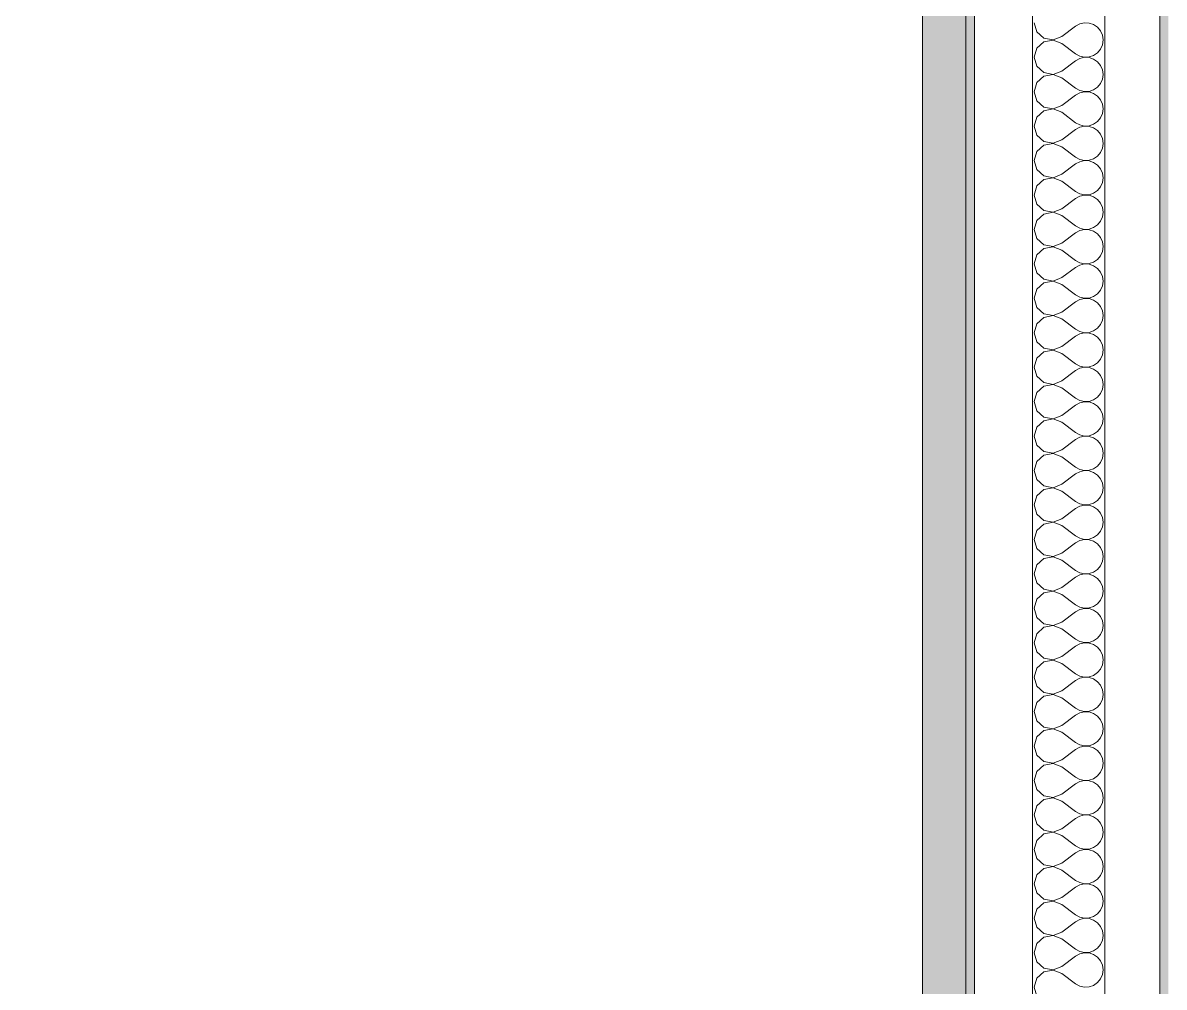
# Model space of a CAD drawing. Header units: millimetres. Extents: x -48147 to 1436659, y -488302 to 18123.
# Drawn here: x 1423607.7 to 1424002.1, y -482776.9 to -482443.5 of the extents above; entities that cross this region are included whole.
import ezdxf

# ---------------------------------------------------------------- set-up
doc = ezdxf.new("R2010")
doc.units = ezdxf.units.MM
doc.header["$MEASUREMENT"] = 0
doc.linetypes.add('Wipeout_Contour', pattern=[1000, 0, -1000])
doc.layers.add('0_Pen_No__85', color=8, linetype='Continuous', lineweight=20)
doc.layers.add('New_A-25-M_Wall_Int_Pen_No__1', color=7, linetype='Continuous', lineweight=13)
doc.layers.add('New_A-25-M_Wall_Int', color=7, linetype='Continuous')
doc.layers.add('New_A-25-M_Wall_Int_Pen_No__107', color=7, linetype='Continuous', lineweight=15, true_color=0xa6a6a6)
doc.dimstyles.new('GENERATED_STYLE__5', dxfattribs={"dimtxt": 0.18, "dimasz": 182.4, "dimexe": 0.18, "dimexo": 0.0625, "dimgap": 0.09, "dimtad": 0, "dimtih": 1, "dimtoh": 1, "dimdec": 4, "dimzin": 0, "dimdsep": 46, "dimcen": 0.09, "dimadec": 0, "dimazin": 0, "dimtfac": 1, "dimtdec": 4, "dimtmove": 0, "dimatfit": 3, "dimldrblk": 'ARROWHEAD_5', "dimfxl": 1, "dimtolj": 1, "dimtzin": 0, "dimarcsym": 0})

# ---------------------------------------------------------------- blocks, each defined once
blk = doc.blocks.new('*X440', base_point=(1424163.9, -483032.8))
at = {"layer": 'New_A-25-M_Wall_Int_Pen_No__107', "linetype": 'Continuous'}
for p, q in [((1423957.2, -482443.51), (1423958.09, -482446.64)), ((1423966.72, -482448.27), (1423971.49, -482444.7)), ((1423972.92, -482443.91), (1423971.49, -482444.7)), ((1423974.52, -482443.54), (1423972.92, -482443.91)), ((1423976.16, -482443.61), (1423974.52, -482443.54)), ((1423977.72, -482444.14), (1423976.16, -482443.61)), ((1423979.07, -482445.07), (1423977.72, -482444.14)), ((1423980.12, -482446.33), (1423979.07, -482445.07)), ((1423958.09, -482446.64), (1423960.49, -482448.84)), ((1423960.49, -482448.84), (1423963.69, -482449.44)), ((1423963.69, -482449.44), (1423966.72, -482448.27)), ((1423980.78, -482447.84), (1423980.12, -482446.33)), ((1423981.01, -482449.46), (1423980.78, -482447.84)), ((1423958.09, -482452.29), (1423957.2, -482455.42)), ((1423960.49, -482450.09), (1423958.09, -482452.29)), ((1423963.69, -482449.49), (1423960.49, -482450.09)), ((1423966.72, -482450.65), (1423963.69, -482449.49)), ((1423966.72, -482450.65), (1423971.49, -482454.23)), ((1423979.07, -482453.86), (1423980.12, -482452.59)), ((1423980.12, -482452.59), (1423980.78, -482451.09)), ((1423980.78, -482451.09), (1423981.01, -482449.46)), ((1423957.2, -482455.42), (1423958.09, -482458.55)), ((1423966.72, -482460.18), (1423971.49, -482456.61)), ((1423971.49, -482454.23), (1423972.92, -482455.02)), ((1423972.92, -482455.81), (1423971.49, -482456.61)), ((1423972.92, -482455.02), (1423974.52, -482455.39)), ((1423974.52, -482455.44), (1423972.92, -482455.81)), ((1423974.52, -482455.39), (1423976.16, -482455.31)), ((1423976.16, -482455.52), (1423974.52, -482455.44)), ((1423976.16, -482455.31), (1423977.72, -482454.79)), ((1423977.72, -482456.04), (1423976.16, -482455.52)), ((1423977.72, -482454.79), (1423979.07, -482453.86)), ((1423979.07, -482456.97), (1423977.72, -482456.04)), ((1423980.12, -482458.24), (1423979.07, -482456.97)), ((1423958.09, -482458.55), (1423960.49, -482460.74)), ((1423960.49, -482460.74), (1423963.69, -482461.34)), ((1423963.69, -482461.34), (1423966.72, -482460.18)), ((1423980.78, -482459.74), (1423980.12, -482458.24)), ((1423981.01, -482461.37), (1423980.78, -482459.74)), ((1423958.09, -482464.19), (1423957.2, -482467.32)), ((1423960.49, -482462), (1423958.09, -482464.19)), ((1423963.69, -482461.39), (1423960.49, -482462)), ((1423966.72, -482462.56), (1423963.69, -482461.39)), ((1423966.72, -482462.56), (1423971.49, -482466.13)), ((1423979.07, -482465.76), (1423980.12, -482464.5)), ((1423980.12, -482464.5), (1423980.78, -482462.99)), ((1423980.78, -482462.99), (1423981.01, -482461.37)), ((1423957.2, -482467.32), (1423958.09, -482470.45)), ((1423966.72, -482472.08), (1423971.49, -482468.51)), ((1423971.49, -482466.13), (1423972.92, -482466.92)), ((1423972.92, -482467.72), (1423971.49, -482468.51)), ((1423972.92, -482466.92), (1423974.52, -482467.3)), ((1423974.52, -482467.34), (1423972.92, -482467.72)), ((1423974.52, -482467.3), (1423976.16, -482467.22)), ((1423976.16, -482467.42), (1423974.52, -482467.34)), ((1423976.16, -482467.22), (1423977.72, -482466.69)), ((1423977.72, -482467.95), (1423976.16, -482467.42)), ((1423977.72, -482466.69), (1423979.07, -482465.76)), ((1423979.07, -482468.88), (1423977.72, -482467.95)), ((1423980.12, -482470.14), (1423979.07, -482468.88)), ((1423958.09, -482470.45), (1423960.49, -482472.64)), ((1423960.49, -482472.64), (1423963.69, -482473.25)), ((1423963.69, -482473.25), (1423966.72, -482472.08)), ((1423980.78, -482471.65), (1423980.12, -482470.14)), ((1423981.01, -482473.27), (1423980.78, -482471.65)), ((1423958.09, -482476.1), (1423957.2, -482479.23)), ((1423960.49, -482473.9), (1423958.09, -482476.1)), ((1423963.69, -482473.3), (1423960.49, -482473.9)), ((1423966.72, -482474.46), (1423963.69, -482473.3)), ((1423966.72, -482474.46), (1423971.49, -482478.04)), ((1423979.07, -482477.67), (1423980.12, -482476.4)), ((1423980.12, -482476.4), (1423980.78, -482474.9)), ((1423980.78, -482474.9), (1423981.01, -482473.27)), ((1423957.2, -482479.23), (1423958.09, -482482.35)), ((1423966.72, -482483.99), (1423971.49, -482480.42)), ((1423971.49, -482478.04), (1423972.92, -482478.83)), ((1423972.92, -482479.62), (1423971.49, -482480.42)), ((1423972.92, -482478.83), (1423974.52, -482479.2)), ((1423974.52, -482479.25), (1423972.92, -482479.62)), ((1423974.52, -482479.2), (1423976.16, -482479.12)), ((1423976.16, -482479.33), (1423974.52, -482479.25)), ((1423976.16, -482479.12), (1423977.72, -482478.6)), ((1423977.72, -482479.85), (1423976.16, -482479.33)), ((1423977.72, -482478.6), (1423979.07, -482477.67)), ((1423979.07, -482480.78), (1423977.72, -482479.85)), ((1423980.12, -482482.05), (1423979.07, -482480.78)), ((1423958.09, -482482.35), (1423960.49, -482484.55)), ((1423960.49, -482484.55), (1423963.69, -482485.15)), ((1423963.69, -482485.15), (1423966.72, -482483.99)), ((1423980.78, -482483.55), (1423980.12, -482482.05)), ((1423981.01, -482485.18), (1423980.78, -482483.55)), ((1423958.09, -482488), (1423957.2, -482491.13)), ((1423960.49, -482485.81), (1423958.09, -482488)), ((1423963.69, -482485.2), (1423960.49, -482485.81)), ((1423966.72, -482486.37), (1423963.69, -482485.2)), ((1423966.72, -482486.37), (1423971.49, -482489.94)), ((1423979.07, -482489.57), (1423980.12, -482488.31)), ((1423980.12, -482488.31), (1423980.78, -482486.8)), ((1423980.78, -482486.8), (1423981.01, -482485.18)), ((1423957.2, -482491.13), (1423958.09, -482494.26)), ((1423966.72, -482495.89), (1423971.49, -482492.32)), ((1423971.49, -482489.94), (1423972.92, -482490.73)), ((1423972.92, -482491.53), (1423971.49, -482492.32)), ((1423972.92, -482490.73), (1423974.52, -482491.11)), ((1423974.52, -482491.15), (1423972.92, -482491.53)), ((1423974.52, -482491.11), (1423976.16, -482491.03)), ((1423976.16, -482491.23), (1423974.52, -482491.15)), ((1423976.16, -482491.03), (1423977.72, -482490.5)), ((1423977.72, -482491.76), (1423976.16, -482491.23)), ((1423977.72, -482490.5), (1423979.07, -482489.57)), ((1423979.07, -482492.69), (1423977.72, -482491.76)), ((1423980.12, -482493.95), (1423979.07, -482492.69)), ((1423958.09, -482494.26), (1423960.49, -482496.45)), ((1423960.49, -482496.45), (1423963.69, -482497.06)), ((1423963.69, -482497.06), (1423966.72, -482495.89)), ((1423980.78, -482495.46), (1423980.12, -482493.95)), ((1423981.01, -482497.08), (1423980.78, -482495.46)), ((1423958.09, -482499.91), (1423957.2, -482503.04)), ((1423960.49, -482497.71), (1423958.09, -482499.91)), ((1423963.69, -482497.11), (1423960.49, -482497.71)), ((1423966.72, -482498.27), (1423963.69, -482497.11)), ((1423966.72, -482498.27), (1423971.49, -482501.84)), ((1423979.07, -482501.48), (1423980.12, -482500.21)), ((1423980.12, -482500.21), (1423980.78, -482498.71)), ((1423980.78, -482498.71), (1423981.01, -482497.08)), ((1423957.2, -482503.04), (1423958.09, -482506.16)), ((1423966.72, -482507.8), (1423971.49, -482504.23)), ((1423971.49, -482501.84), (1423972.92, -482502.64)), ((1423972.92, -482503.43), (1423971.49, -482504.23)), ((1423972.92, -482502.64), (1423974.52, -482503.01)), ((1423974.52, -482503.06), (1423972.92, -482503.43)), ((1423974.52, -482503.01), (1423976.16, -482502.93)), ((1423976.16, -482503.14), (1423974.52, -482503.06)), ((1423976.16, -482502.93), (1423977.72, -482502.41)), ((1423977.72, -482503.66), (1423976.16, -482503.14)), ((1423977.72, -482502.41), (1423979.07, -482501.48)), ((1423979.07, -482504.59), (1423977.72, -482503.66)), ((1423958.09, -482506.16), (1423960.49, -482508.36)), ((1423960.49, -482508.36), (1423963.69, -482508.96)), ((1423963.69, -482508.96), (1423966.72, -482507.8)), ((1423980.12, -482505.86), (1423979.07, -482504.59)), ((1423980.78, -482507.36), (1423980.12, -482505.86)), ((1423981.01, -482508.99), (1423980.78, -482507.36)), ((1423958.09, -482511.81), (1423957.2, -482514.94)), ((1423960.49, -482509.62), (1423958.09, -482511.81)), ((1423963.69, -482509.01), (1423960.49, -482509.62)), ((1423966.72, -482510.18), (1423963.69, -482509.01)), ((1423966.72, -482510.18), (1423971.49, -482513.75)), ((1423979.07, -482513.38), (1423980.12, -482512.12)), ((1423980.12, -482512.12), (1423980.78, -482510.61)), ((1423980.78, -482510.61), (1423981.01, -482508.99)), ((1423957.2, -482514.94), (1423958.09, -482518.07)), ((1423966.72, -482519.7), (1423971.49, -482516.13)), ((1423971.49, -482513.75), (1423972.92, -482514.54)), ((1423972.92, -482515.34), (1423971.49, -482516.13)), ((1423972.92, -482514.54), (1423974.52, -482514.92)), ((1423974.52, -482514.96), (1423972.92, -482515.34)), ((1423974.52, -482514.92), (1423976.16, -482514.84)), ((1423976.16, -482515.04), (1423974.52, -482514.96)), ((1423976.16, -482514.84), (1423977.72, -482514.31)), ((1423977.72, -482515.57), (1423976.16, -482515.04)), ((1423977.72, -482514.31), (1423979.07, -482513.38)), ((1423979.07, -482516.5), (1423977.72, -482515.57)), ((1423958.09, -482518.07), (1423960.49, -482520.26)), ((1423960.49, -482520.26), (1423963.69, -482520.87)), ((1423963.69, -482520.87), (1423966.72, -482519.7)), ((1423980.12, -482517.76), (1423979.07, -482516.5)), ((1423980.78, -482519.27), (1423980.12, -482517.76)), ((1423981.01, -482520.89), (1423980.78, -482519.27)), ((1423958.09, -482523.72), (1423957.2, -482526.84)), ((1423960.49, -482521.52), (1423958.09, -482523.72)), ((1423963.69, -482520.92), (1423960.49, -482521.52)), ((1423966.72, -482522.08), (1423963.69, -482520.92)), ((1423966.72, -482522.08), (1423971.49, -482525.65)), ((1423979.07, -482525.29), (1423980.12, -482524.02)), ((1423980.12, -482524.02), (1423980.78, -482522.52)), ((1423980.78, -482522.52), (1423981.01, -482520.89)), ((1423957.2, -482526.84), (1423958.09, -482529.97)), ((1423966.72, -482531.61), (1423971.49, -482528.04)), ((1423971.49, -482525.65), (1423972.92, -482526.45)), ((1423972.92, -482527.24), (1423971.49, -482528.04)), ((1423972.92, -482526.45), (1423974.52, -482526.82)), ((1423974.52, -482526.87), (1423972.92, -482527.24)), ((1423974.52, -482526.82), (1423976.16, -482526.74)), ((1423976.16, -482526.95), (1423974.52, -482526.87)), ((1423976.16, -482526.74), (1423977.72, -482526.22)), ((1423977.72, -482527.47), (1423976.16, -482526.95)), ((1423977.72, -482526.22), (1423979.07, -482525.29)), ((1423979.07, -482528.4), (1423977.72, -482527.47)), ((1423958.09, -482529.97), (1423960.49, -482532.17)), ((1423963.69, -482532.77), (1423966.72, -482531.61)), ((1423980.12, -482529.67), (1423979.07, -482528.4)), ((1423980.78, -482531.17), (1423980.12, -482529.67)), ((1423981.01, -482532.8), (1423980.78, -482531.17)), ((1423958.09, -482535.62), (1423957.2, -482538.75)), ((1423960.49, -482533.43), (1423958.09, -482535.62)), ((1423960.49, -482532.17), (1423963.69, -482532.77)), ((1423963.69, -482532.82), (1423960.49, -482533.43)), ((1423966.72, -482533.99), (1423963.69, -482532.82)), ((1423966.72, -482533.99), (1423971.49, -482537.56)), ((1423979.07, -482537.19), (1423980.12, -482535.93)), ((1423980.12, -482535.93), (1423980.78, -482534.42)), ((1423980.78, -482534.42), (1423981.01, -482532.8)), ((1423957.2, -482538.75), (1423958.09, -482541.88)), ((1423966.72, -482543.51), (1423971.49, -482539.94)), ((1423971.49, -482537.56), (1423972.92, -482538.35)), ((1423972.92, -482539.15), (1423971.49, -482539.94)), ((1423972.92, -482538.35), (1423974.52, -482538.73)), ((1423974.52, -482538.77), (1423972.92, -482539.15)), ((1423974.52, -482538.73), (1423976.16, -482538.65)), ((1423976.16, -482538.85), (1423974.52, -482538.77)), ((1423976.16, -482538.65), (1423977.72, -482538.12)), ((1423977.72, -482539.38), (1423976.16, -482538.85)), ((1423977.72, -482538.12), (1423979.07, -482537.19)), ((1423979.07, -482540.31), (1423977.72, -482539.38)), ((1423958.09, -482541.88), (1423960.49, -482544.07)), ((1423963.69, -482544.68), (1423966.72, -482543.51)), ((1423980.12, -482541.57), (1423979.07, -482540.31)), ((1423980.78, -482543.08), (1423980.12, -482541.57)), ((1423981.01, -482544.7), (1423980.78, -482543.08)), ((1423958.09, -482547.52), (1423957.2, -482550.65)), ((1423960.49, -482545.33), (1423958.09, -482547.52)), ((1423960.49, -482544.07), (1423963.69, -482544.68)), ((1423963.69, -482544.73), (1423960.49, -482545.33)), ((1423966.72, -482545.89), (1423963.69, -482544.73)), ((1423966.72, -482545.89), (1423971.49, -482549.46)), ((1423979.07, -482549.1), (1423980.12, -482547.83)), ((1423980.12, -482547.83), (1423980.78, -482546.33)), ((1423980.78, -482546.33), (1423981.01, -482544.7)), ((1423957.2, -482550.65), (1423958.09, -482553.78)), ((1423966.72, -482555.42), (1423971.49, -482551.84)), ((1423971.49, -482549.46), (1423972.92, -482550.26)), ((1423972.92, -482551.05), (1423971.49, -482551.84)), ((1423972.92, -482550.26), (1423974.52, -482550.63)), ((1423974.52, -482550.68), (1423972.92, -482551.05)), ((1423974.52, -482550.63), (1423976.16, -482550.55)), ((1423976.16, -482550.76), (1423974.52, -482550.68)), ((1423976.16, -482550.55), (1423977.72, -482550.03)), ((1423977.72, -482551.28), (1423976.16, -482550.76)), ((1423977.72, -482550.03), (1423979.07, -482549.1)), ((1423979.07, -482552.21), (1423977.72, -482551.28)), ((1423958.09, -482553.78), (1423960.49, -482555.98)), ((1423963.69, -482556.58), (1423966.72, -482555.42)), ((1423980.12, -482553.48), (1423979.07, -482552.21)), ((1423980.78, -482554.98), (1423980.12, -482553.48)), ((1423981.01, -482556.61), (1423980.78, -482554.98)), ((1423958.09, -482559.43), (1423957.2, -482562.56)), ((1423960.49, -482557.23), (1423958.09, -482559.43)), ((1423960.49, -482555.98), (1423963.69, -482556.58)), ((1423963.69, -482556.63), (1423960.49, -482557.23)), ((1423966.72, -482557.8), (1423963.69, -482556.63)), ((1423966.72, -482557.8), (1423971.49, -482561.37)), ((1423979.07, -482561), (1423980.12, -482559.74)), ((1423980.12, -482559.74), (1423980.78, -482558.23)), ((1423980.78, -482558.23), (1423981.01, -482556.61)), ((1423957.2, -482562.56), (1423958.09, -482565.69)), ((1423971.49, -482561.37), (1423972.92, -482562.16)), ((1423972.92, -482562.95), (1423971.49, -482563.75)), ((1423972.92, -482562.16), (1423974.52, -482562.53)), ((1423974.52, -482562.58), (1423972.92, -482562.95)), ((1423974.52, -482562.53), (1423976.16, -482562.46)), ((1423976.16, -482562.66), (1423974.52, -482562.58)), ((1423976.16, -482562.46), (1423977.72, -482561.93)), ((1423977.72, -482563.19), (1423976.16, -482562.66)), ((1423977.72, -482561.93), (1423979.07, -482561)), ((1423979.07, -482564.12), (1423977.72, -482563.19)), ((1423958.09, -482565.69), (1423960.49, -482567.88)), ((1423963.69, -482568.49), (1423966.72, -482567.32)), ((1423966.72, -482567.32), (1423971.49, -482563.75)), ((1423980.12, -482565.38), (1423979.07, -482564.12)), ((1423980.78, -482566.88), (1423980.12, -482565.38)), ((1423981.01, -482568.51), (1423980.78, -482566.88)), ((1423958.09, -482571.33), (1423957.2, -482574.46)), ((1423960.49, -482569.14), (1423958.09, -482571.33)), ((1423960.49, -482567.88), (1423963.69, -482568.49)), ((1423963.69, -482568.54), (1423960.49, -482569.14)), ((1423966.72, -482569.7), (1423963.69, -482568.54)), ((1423966.72, -482569.7), (1423971.49, -482573.27)), ((1423980.12, -482571.64), (1423980.78, -482570.14)), ((1423980.78, -482570.14), (1423981.01, -482568.51)), ((1423957.2, -482574.46), (1423958.09, -482577.59)), ((1423971.49, -482573.27), (1423972.92, -482574.07)), ((1423972.92, -482574.86), (1423971.49, -482575.65)), ((1423972.92, -482574.07), (1423974.52, -482574.44)), ((1423974.52, -482574.49), (1423972.92, -482574.86)), ((1423974.52, -482574.44), (1423976.16, -482574.36)), ((1423976.16, -482574.57), (1423974.52, -482574.49)), ((1423976.16, -482574.36), (1423977.72, -482573.84)), ((1423977.72, -482575.09), (1423976.16, -482574.57)), ((1423977.72, -482573.84), (1423979.07, -482572.91)), ((1423979.07, -482576.02), (1423977.72, -482575.09)), ((1423979.07, -482572.91), (1423980.12, -482571.64)), ((1423958.09, -482577.59), (1423960.49, -482579.79)), ((1423963.69, -482580.39), (1423966.72, -482579.23)), ((1423966.72, -482579.23), (1423971.49, -482575.65)), ((1423980.12, -482577.29), (1423979.07, -482576.02)), ((1423980.78, -482578.79), (1423980.12, -482577.29)), ((1423981.01, -482580.42), (1423980.78, -482578.79)), ((1423958.09, -482583.24), (1423957.2, -482586.37)), ((1423960.49, -482581.04), (1423958.09, -482583.24)), ((1423960.49, -482579.79), (1423963.69, -482580.39)), ((1423963.69, -482580.44), (1423960.49, -482581.04)), ((1423966.72, -482581.61), (1423963.69, -482580.44)), ((1423966.72, -482581.61), (1423971.49, -482585.18)), ((1423980.12, -482583.55), (1423980.78, -482582.04)), ((1423980.78, -482582.04), (1423981.01, -482580.42)), ((1423957.2, -482586.37), (1423958.09, -482589.5)), ((1423971.49, -482585.18), (1423972.92, -482585.97)), ((1423972.92, -482586.76), (1423971.49, -482587.56)), ((1423972.92, -482585.97), (1423974.52, -482586.34)), ((1423974.52, -482586.39), (1423972.92, -482586.76)), ((1423974.52, -482586.34), (1423976.16, -482586.26)), ((1423976.16, -482586.47), (1423974.52, -482586.39)), ((1423976.16, -482586.26), (1423977.72, -482585.74)), ((1423977.72, -482587), (1423976.16, -482586.47)), ((1423977.72, -482585.74), (1423979.07, -482584.81)), ((1423979.07, -482587.93), (1423977.72, -482587)), ((1423979.07, -482584.81), (1423980.12, -482583.55)), ((1423958.09, -482589.5), (1423960.49, -482591.69)), ((1423963.69, -482592.3), (1423966.72, -482591.13)), ((1423966.72, -482591.13), (1423971.49, -482587.56)), ((1423980.12, -482589.19), (1423979.07, -482587.93)), ((1423980.78, -482590.69), (1423980.12, -482589.19)), ((1423981.01, -482592.32), (1423980.78, -482590.69)), ((1423958.09, -482595.14), (1423957.2, -482598.27)), ((1423960.49, -482592.95), (1423958.09, -482595.14)), ((1423960.49, -482591.69), (1423963.69, -482592.3)), ((1423963.69, -482592.34), (1423960.49, -482592.95)), ((1423966.72, -482593.51), (1423963.69, -482592.34)), ((1423966.72, -482593.51), (1423971.49, -482597.08)), ((1423980.12, -482595.45), (1423980.78, -482593.95)), ((1423980.78, -482593.95), (1423981.01, -482592.32)), ((1423957.2, -482598.27), (1423958.09, -482601.4)), ((1423971.49, -482597.08), (1423972.92, -482597.88)), ((1423972.92, -482598.67), (1423971.49, -482599.46)), ((1423972.92, -482597.88), (1423974.52, -482598.25)), ((1423974.52, -482598.3), (1423972.92, -482598.67)), ((1423974.52, -482598.25), (1423976.16, -482598.17)), ((1423976.16, -482598.38), (1423974.52, -482598.3)), ((1423976.16, -482598.17), (1423977.72, -482597.64)), ((1423977.72, -482598.9), (1423976.16, -482598.38)), ((1423977.72, -482597.64), (1423979.07, -482596.71)), ((1423979.07, -482599.83), (1423977.72, -482598.9)), ((1423979.07, -482596.71), (1423980.12, -482595.45)), ((1423958.09, -482601.4), (1423960.49, -482603.6)), ((1423963.69, -482604.2), (1423966.72, -482603.04)), ((1423966.72, -482603.04), (1423971.49, -482599.46)), ((1423980.12, -482601.1), (1423979.07, -482599.83)), ((1423980.78, -482602.6), (1423980.12, -482601.1)), ((1423981.01, -482604.23), (1423980.78, -482602.6)), ((1423958.09, -482607.05), (1423957.2, -482610.18)), ((1423960.49, -482604.85), (1423958.09, -482607.05)), ((1423960.49, -482603.6), (1423963.69, -482604.2)), ((1423963.69, -482604.25), (1423960.49, -482604.85)), ((1423966.72, -482605.42), (1423963.69, -482604.25)), ((1423966.72, -482605.42), (1423971.49, -482608.99)), ((1423980.12, -482607.35), (1423980.78, -482605.85)), ((1423980.78, -482605.85), (1423981.01, -482604.23)), ((1423957.2, -482610.18), (1423958.09, -482613.31)), ((1423971.49, -482608.99), (1423972.92, -482609.78)), ((1423972.92, -482610.57), (1423971.49, -482611.37)), ((1423972.92, -482609.78), (1423974.52, -482610.15)), ((1423974.52, -482610.2), (1423972.92, -482610.57)), ((1423974.52, -482610.15), (1423976.16, -482610.07)), ((1423976.16, -482610.28), (1423974.52, -482610.2)), ((1423976.16, -482610.07), (1423977.72, -482609.55)), ((1423977.72, -482610.81), (1423976.16, -482610.28)), ((1423977.72, -482609.55), (1423979.07, -482608.62)), ((1423979.07, -482611.74), (1423977.72, -482610.81)), ((1423979.07, -482608.62), (1423980.12, -482607.35)), ((1423958.09, -482613.31), (1423960.49, -482615.5)), ((1423963.69, -482616.11), (1423966.72, -482614.94)), ((1423966.72, -482614.94), (1423971.49, -482611.37)), ((1423980.12, -482613), (1423979.07, -482611.74)), ((1423980.78, -482614.5), (1423980.12, -482613)), ((1423981.01, -482616.13), (1423980.78, -482614.5)), ((1423960.49, -482616.76), (1423958.09, -482618.95)), ((1423960.49, -482615.5), (1423963.69, -482616.11)), ((1423963.69, -482616.15), (1423960.49, -482616.76)), ((1423966.72, -482617.32), (1423963.69, -482616.15)), ((1423966.72, -482617.32), (1423971.49, -482620.89)), ((1423980.12, -482619.26), (1423980.78, -482617.76)), ((1423980.78, -482617.76), (1423981.01, -482616.13)), ((1423958.09, -482618.95), (1423957.2, -482622.08)), ((1423957.2, -482622.08), (1423958.09, -482625.21)), ((1423971.49, -482620.89), (1423972.92, -482621.69)), ((1423972.92, -482622.48), (1423971.49, -482623.27)), ((1423972.92, -482621.69), (1423974.52, -482622.06)), ((1423974.52, -482622.11), (1423972.92, -482622.48)), ((1423974.52, -482622.06), (1423976.16, -482621.98)), ((1423976.16, -482622.19), (1423974.52, -482622.11)), ((1423976.16, -482621.98), (1423977.72, -482621.45)), ((1423977.72, -482622.71), (1423976.16, -482622.19)), ((1423977.72, -482621.45), (1423979.07, -482620.52)), ((1423979.07, -482623.64), (1423977.72, -482622.71)), ((1423979.07, -482620.52), (1423980.12, -482619.26)), ((1423958.09, -482625.21), (1423960.49, -482627.41)), ((1423966.72, -482626.84), (1423971.49, -482623.27)), ((1423980.12, -482624.91), (1423979.07, -482623.64)), ((1423980.78, -482626.41), (1423980.12, -482624.91)), ((1423981.01, -482628.04), (1423980.78, -482626.41)), ((1423960.49, -482628.66), (1423958.09, -482630.86)), ((1423960.49, -482627.41), (1423963.69, -482628.01)), ((1423963.69, -482628.06), (1423960.49, -482628.66)), ((1423963.69, -482628.01), (1423966.72, -482626.84)), ((1423966.72, -482629.23), (1423963.69, -482628.06)), ((1423966.72, -482629.23), (1423971.49, -482632.8)), ((1423980.12, -482631.16), (1423980.78, -482629.66)), ((1423980.78, -482629.66), (1423981.01, -482628.04)), ((1423958.09, -482630.86), (1423957.2, -482633.99)), ((1423957.2, -482633.99), (1423958.09, -482637.12)), ((1423971.49, -482632.8), (1423972.92, -482633.59)), ((1423972.92, -482634.38), (1423971.49, -482635.18)), ((1423972.92, -482633.59), (1423974.52, -482633.96)), ((1423974.52, -482634.01), (1423972.92, -482634.38)), ((1423974.52, -482633.96), (1423976.16, -482633.88)), ((1423976.16, -482634.09), (1423974.52, -482634.01)), ((1423976.16, -482633.88), (1423977.72, -482633.36)), ((1423977.72, -482634.62), (1423976.16, -482634.09)), ((1423977.72, -482633.36), (1423979.07, -482632.43)), ((1423979.07, -482635.55), (1423977.72, -482634.62)), ((1423979.07, -482632.43), (1423980.12, -482631.16)), ((1423958.09, -482637.12), (1423960.49, -482639.31)), ((1423966.72, -482638.75), (1423971.49, -482635.18)), ((1423980.12, -482636.81), (1423979.07, -482635.55)), ((1423980.78, -482638.31), (1423980.12, -482636.81)), ((1423981.01, -482639.94), (1423980.78, -482638.31)), ((1423960.49, -482640.57), (1423958.09, -482642.76)), ((1423960.49, -482639.31), (1423963.69, -482639.92)), ((1423963.69, -482639.96), (1423960.49, -482640.57)), ((1423963.69, -482639.92), (1423966.72, -482638.75)), ((1423966.72, -482641.13), (1423963.69, -482639.96)), ((1423966.72, -482641.13), (1423971.49, -482644.7)), ((1423980.12, -482643.07), (1423980.78, -482641.57)), ((1423980.78, -482641.57), (1423981.01, -482639.94)), ((1423958.09, -482642.76), (1423957.2, -482645.89)), ((1423957.2, -482645.89), (1423958.09, -482649.02)), ((1423971.49, -482644.7), (1423972.92, -482645.5)), ((1423972.92, -482646.29), (1423971.49, -482647.08)), ((1423972.92, -482645.5), (1423974.52, -482645.87)), ((1423974.52, -482645.92), (1423972.92, -482646.29)), ((1423974.52, -482645.87), (1423976.16, -482645.79)), ((1423976.16, -482646), (1423974.52, -482645.92)), ((1423976.16, -482645.79), (1423977.72, -482645.26)), ((1423977.72, -482646.52), (1423976.16, -482646)), ((1423977.72, -482645.26), (1423979.07, -482644.33)), ((1423979.07, -482647.45), (1423977.72, -482646.52)), ((1423979.07, -482644.33), (1423980.12, -482643.07)), ((1423958.09, -482649.02), (1423960.49, -482651.22)), ((1423966.72, -482650.65), (1423971.49, -482647.08)), ((1423980.12, -482648.72), (1423979.07, -482647.45)), ((1423980.78, -482650.22), (1423980.12, -482648.72)), ((1423981.01, -482651.84), (1423980.78, -482650.22)), ((1423960.49, -482652.47), (1423958.09, -482654.67)), ((1423960.49, -482651.22), (1423963.69, -482651.82)), ((1423963.69, -482651.87), (1423960.49, -482652.47)), ((1423963.69, -482651.82), (1423966.72, -482650.65)), ((1423966.72, -482653.04), (1423963.69, -482651.87)), ((1423966.72, -482653.04), (1423971.49, -482656.61)), ((1423980.12, -482654.97), (1423980.78, -482653.47)), ((1423980.78, -482653.47), (1423981.01, -482651.84)), ((1423958.09, -482654.67), (1423957.2, -482657.8)), ((1423957.2, -482657.8), (1423958.09, -482660.93)), ((1423971.49, -482656.61), (1423972.92, -482657.4)), ((1423972.92, -482658.19), (1423971.49, -482658.99)), ((1423972.92, -482657.4), (1423974.52, -482657.77)), ((1423974.52, -482657.82), (1423972.92, -482658.19)), ((1423974.52, -482657.77), (1423976.16, -482657.69)), ((1423976.16, -482657.9), (1423974.52, -482657.82)), ((1423976.16, -482657.69), (1423977.72, -482657.17)), ((1423977.72, -482658.43), (1423976.16, -482657.9)), ((1423977.72, -482657.17), (1423979.07, -482656.24)), ((1423979.07, -482656.24), (1423980.12, -482654.97)), ((1423958.09, -482660.93), (1423960.49, -482663.12)), ((1423966.72, -482662.56), (1423971.49, -482658.99)), ((1423979.07, -482659.36), (1423977.72, -482658.43)), ((1423980.12, -482660.62), (1423979.07, -482659.36)), ((1423980.78, -482662.12), (1423980.12, -482660.62)), ((1423981.01, -482663.75), (1423980.78, -482662.12)), ((1423960.49, -482664.38), (1423958.09, -482666.57)), ((1423960.49, -482663.12), (1423963.69, -482663.73)), ((1423963.69, -482663.77), (1423960.49, -482664.38)), ((1423963.69, -482663.73), (1423966.72, -482662.56)), ((1423966.72, -482664.94), (1423963.69, -482663.77)), ((1423966.72, -482664.94), (1423971.49, -482668.51)), ((1423980.12, -482666.88), (1423980.78, -482665.38)), ((1423980.78, -482665.38), (1423981.01, -482663.75)), ((1423958.09, -482666.57), (1423957.2, -482669.7)), ((1423957.2, -482669.7), (1423958.09, -482672.83)), ((1423971.49, -482668.51), (1423972.92, -482669.31)), ((1423972.92, -482670.1), (1423971.49, -482670.89)), ((1423972.92, -482669.31), (1423974.52, -482669.68)), ((1423974.52, -482669.73), (1423972.92, -482670.1)), ((1423974.52, -482669.68), (1423976.16, -482669.6)), ((1423976.16, -482669.81), (1423974.52, -482669.73)), ((1423976.16, -482669.6), (1423977.72, -482669.07)), ((1423977.72, -482670.33), (1423976.16, -482669.81)), ((1423977.72, -482669.07), (1423979.07, -482668.14)), ((1423979.07, -482668.14), (1423980.12, -482666.88)), ((1423958.09, -482672.83), (1423960.49, -482675.03)), ((1423966.72, -482674.46), (1423971.49, -482670.89)), ((1423979.07, -482671.26), (1423977.72, -482670.33)), ((1423980.12, -482672.52), (1423979.07, -482671.26)), ((1423980.78, -482674.03), (1423980.12, -482672.52)), ((1423981.01, -482675.65), (1423980.78, -482674.03)), ((1423960.49, -482676.28), (1423958.09, -482678.48)), ((1423960.49, -482675.03), (1423963.69, -482675.63)), ((1423963.69, -482675.68), (1423960.49, -482676.28)), ((1423963.69, -482675.63), (1423966.72, -482674.46)), ((1423966.72, -482676.84), (1423963.69, -482675.68)), ((1423966.72, -482676.84), (1423971.49, -482680.42)), ((1423980.12, -482678.78), (1423980.78, -482677.28)), ((1423980.78, -482677.28), (1423981.01, -482675.65)), ((1423958.09, -482678.48), (1423957.2, -482681.61)), ((1423957.2, -482681.61), (1423958.09, -482684.74)), ((1423971.49, -482680.42), (1423972.92, -482681.21)), ((1423972.92, -482682), (1423971.49, -482682.8)), ((1423972.92, -482681.21), (1423974.52, -482681.58)), ((1423974.52, -482681.63), (1423972.92, -482682)), ((1423974.52, -482681.58), (1423976.16, -482681.5)), ((1423976.16, -482681.71), (1423974.52, -482681.63)), ((1423976.16, -482681.5), (1423977.72, -482680.98)), ((1423977.72, -482682.23), (1423976.16, -482681.71)), ((1423977.72, -482680.98), (1423979.07, -482680.05)), ((1423979.07, -482680.05), (1423980.12, -482678.78)), ((1423958.09, -482684.74), (1423960.49, -482686.93)), ((1423966.72, -482686.37), (1423971.49, -482682.8)), ((1423979.07, -482683.16), (1423977.72, -482682.23)), ((1423980.12, -482684.43), (1423979.07, -482683.16)), ((1423980.78, -482685.93), (1423980.12, -482684.43)), ((1423981.01, -482687.56), (1423980.78, -482685.93)), ((1423960.49, -482688.19), (1423958.09, -482690.38)), ((1423960.49, -482686.93), (1423963.69, -482687.53)), ((1423963.69, -482687.58), (1423960.49, -482688.19)), ((1423963.69, -482687.53), (1423966.72, -482686.37)), ((1423966.72, -482688.75), (1423963.69, -482687.58)), ((1423966.72, -482688.75), (1423971.49, -482692.32)), ((1423980.12, -482690.69), (1423980.78, -482689.19)), ((1423980.78, -482689.19), (1423981.01, -482687.56)), ((1423958.09, -482690.38), (1423957.2, -482693.51)), ((1423957.2, -482693.51), (1423958.09, -482696.64)), ((1423971.49, -482692.32), (1423972.92, -482693.12)), ((1423972.92, -482693.12), (1423974.52, -482693.49)), ((1423974.52, -482693.54), (1423972.92, -482693.91)), ((1423974.52, -482693.49), (1423976.16, -482693.41)), ((1423976.16, -482693.61), (1423974.52, -482693.54)), ((1423976.16, -482693.41), (1423977.72, -482692.88)), ((1423977.72, -482694.14), (1423976.16, -482693.61)), ((1423977.72, -482692.88), (1423979.07, -482691.95)), ((1423979.07, -482691.95), (1423980.12, -482690.69)), ((1423958.09, -482696.64), (1423960.49, -482698.84)), ((1423966.72, -482698.27), (1423971.49, -482694.7)), ((1423972.92, -482693.91), (1423971.49, -482694.7)), ((1423979.07, -482695.07), (1423977.72, -482694.14)), ((1423980.12, -482696.33), (1423979.07, -482695.07)), ((1423980.78, -482697.84), (1423980.12, -482696.33)), ((1423960.49, -482700.09), (1423958.09, -482702.29)), ((1423960.49, -482698.84), (1423963.69, -482699.44)), ((1423963.69, -482699.49), (1423960.49, -482700.09)), ((1423963.69, -482699.44), (1423966.72, -482698.27)), ((1423966.72, -482700.65), (1423963.69, -482699.49)), ((1423966.72, -482700.65), (1423971.49, -482704.23)), ((1423980.12, -482702.59), (1423980.78, -482701.09)), ((1423981.01, -482699.46), (1423980.78, -482697.84)), ((1423980.78, -482701.09), (1423981.01, -482699.46)), ((1423958.09, -482702.29), (1423957.2, -482705.42)), ((1423957.2, -482705.42), (1423958.09, -482708.55)), ((1423971.49, -482704.23), (1423972.92, -482705.02)), ((1423972.92, -482705.02), (1423974.52, -482705.39)), ((1423974.52, -482705.44), (1423972.92, -482705.81)), ((1423974.52, -482705.39), (1423976.16, -482705.31)), ((1423976.16, -482705.52), (1423974.52, -482705.44)), ((1423976.16, -482705.31), (1423977.72, -482704.79)), ((1423977.72, -482706.04), (1423976.16, -482705.52)), ((1423977.72, -482704.79), (1423979.07, -482703.86)), ((1423979.07, -482703.86), (1423980.12, -482702.59)), ((1423958.09, -482708.55), (1423960.49, -482710.74)), ((1423966.72, -482710.18), (1423971.49, -482706.61)), ((1423972.92, -482705.81), (1423971.49, -482706.61)), ((1423979.07, -482706.97), (1423977.72, -482706.04)), ((1423980.12, -482708.24), (1423979.07, -482706.97)), ((1423980.78, -482709.74), (1423980.12, -482708.24)), ((1423960.49, -482712), (1423958.09, -482714.19)), ((1423960.49, -482710.74), (1423963.69, -482711.34)), ((1423963.69, -482711.39), (1423960.49, -482712)), ((1423963.69, -482711.34), (1423966.72, -482710.18)), ((1423966.72, -482712.56), (1423963.69, -482711.39)), ((1423966.72, -482712.56), (1423971.49, -482716.13)), ((1423980.12, -482714.5), (1423980.78, -482712.99)), ((1423981.01, -482711.37), (1423980.78, -482709.74)), ((1423980.78, -482712.99), (1423981.01, -482711.37)), ((1423958.09, -482714.19), (1423957.2, -482717.32)), ((1423957.2, -482717.32), (1423958.09, -482720.45)), ((1423971.49, -482716.13), (1423972.92, -482716.92)), ((1423972.92, -482716.92), (1423974.52, -482717.3)), ((1423974.52, -482717.34), (1423972.92, -482717.72)), ((1423974.52, -482717.3), (1423976.16, -482717.22)), ((1423976.16, -482717.42), (1423974.52, -482717.34)), ((1423976.16, -482717.22), (1423977.72, -482716.69)), ((1423977.72, -482717.95), (1423976.16, -482717.42)), ((1423977.72, -482716.69), (1423979.07, -482715.76)), ((1423979.07, -482715.76), (1423980.12, -482714.5)), ((1423958.09, -482720.45), (1423960.49, -482722.64)), ((1423966.72, -482722.08), (1423971.49, -482718.51)), ((1423972.92, -482717.72), (1423971.49, -482718.51)), ((1423979.07, -482718.88), (1423977.72, -482717.95)), ((1423980.12, -482720.14), (1423979.07, -482718.88)), ((1423980.78, -482721.65), (1423980.12, -482720.14)), ((1423960.49, -482723.9), (1423958.09, -482726.1)), ((1423960.49, -482722.64), (1423963.69, -482723.25)), ((1423963.69, -482723.3), (1423960.49, -482723.9)), ((1423963.69, -482723.25), (1423966.72, -482722.08)), ((1423966.72, -482724.46), (1423963.69, -482723.3)), ((1423966.72, -482724.46), (1423971.49, -482728.04)), ((1423980.12, -482726.4), (1423980.78, -482724.9)), ((1423981.01, -482723.27), (1423980.78, -482721.65)), ((1423980.78, -482724.9), (1423981.01, -482723.27)), ((1423958.09, -482726.1), (1423957.2, -482729.23)), ((1423957.2, -482729.23), (1423958.09, -482732.35)), ((1423971.49, -482728.04), (1423972.92, -482728.83)), ((1423972.92, -482728.83), (1423974.52, -482729.2)), ((1423974.52, -482729.25), (1423972.92, -482729.62)), ((1423974.52, -482729.2), (1423976.16, -482729.12)), ((1423976.16, -482729.33), (1423974.52, -482729.25)), ((1423976.16, -482729.12), (1423977.72, -482728.6)), ((1423977.72, -482729.85), (1423976.16, -482729.33)), ((1423977.72, -482728.6), (1423979.07, -482727.67)), ((1423979.07, -482727.67), (1423980.12, -482726.4)), ((1423958.09, -482732.35), (1423960.49, -482734.55)), ((1423966.72, -482733.99), (1423971.49, -482730.42)), ((1423972.92, -482729.62), (1423971.49, -482730.42)), ((1423979.07, -482730.78), (1423977.72, -482729.85)), ((1423980.12, -482732.05), (1423979.07, -482730.78)), ((1423980.78, -482733.55), (1423980.12, -482732.05)), ((1423960.49, -482735.81), (1423958.09, -482738)), ((1423960.49, -482734.55), (1423963.69, -482735.15)), ((1423963.69, -482735.2), (1423960.49, -482735.81)), ((1423963.69, -482735.15), (1423966.72, -482733.99)), ((1423966.72, -482736.37), (1423963.69, -482735.2)), ((1423966.72, -482736.37), (1423971.49, -482739.94)), ((1423980.12, -482738.31), (1423980.78, -482736.8)), ((1423981.01, -482735.18), (1423980.78, -482733.55)), ((1423980.78, -482736.8), (1423981.01, -482735.18)), ((1423958.09, -482738), (1423957.2, -482741.13)), ((1423957.2, -482741.13), (1423958.09, -482744.26)), ((1423971.49, -482739.94), (1423972.92, -482740.73)), ((1423972.92, -482740.73), (1423974.52, -482741.11)), ((1423974.52, -482741.15), (1423972.92, -482741.53)), ((1423974.52, -482741.11), (1423976.16, -482741.03)), ((1423976.16, -482741.23), (1423974.52, -482741.15)), ((1423976.16, -482741.03), (1423977.72, -482740.5)), ((1423977.72, -482740.5), (1423979.07, -482739.57)), ((1423979.07, -482739.57), (1423980.12, -482738.31)), ((1423958.09, -482744.26), (1423960.49, -482746.45)), ((1423966.72, -482745.89), (1423971.49, -482742.32)), ((1423972.92, -482741.53), (1423971.49, -482742.32)), ((1423977.72, -482741.76), (1423976.16, -482741.23)), ((1423979.07, -482742.69), (1423977.72, -482741.76)), ((1423980.12, -482743.95), (1423979.07, -482742.69)), ((1423980.78, -482745.46), (1423980.12, -482743.95)), ((1423960.49, -482747.71), (1423958.09, -482749.91)), ((1423960.49, -482746.45), (1423963.69, -482747.06)), ((1423963.69, -482747.11), (1423960.49, -482747.71)), ((1423963.69, -482747.06), (1423966.72, -482745.89)), ((1423966.72, -482748.27), (1423963.69, -482747.11)), ((1423966.72, -482748.27), (1423971.49, -482751.84)), ((1423980.12, -482750.21), (1423980.78, -482748.71)), ((1423981.01, -482747.08), (1423980.78, -482745.46)), ((1423980.78, -482748.71), (1423981.01, -482747.08)), ((1423958.09, -482749.91), (1423957.2, -482753.04)), ((1423971.49, -482751.84), (1423972.92, -482752.64)), ((1423972.92, -482752.64), (1423974.52, -482753.01)), ((1423974.52, -482753.01), (1423976.16, -482752.93)), ((1423976.16, -482752.93), (1423977.72, -482752.41)), ((1423977.72, -482752.41), (1423979.07, -482751.48)), ((1423979.07, -482751.48), (1423980.12, -482750.21)), ((1423957.2, -482753.04), (1423958.09, -482756.16)), ((1423958.09, -482756.16), (1423960.49, -482758.36)), ((1423966.72, -482757.8), (1423971.49, -482754.23)), ((1423972.92, -482753.43), (1423971.49, -482754.23)), ((1423974.52, -482753.06), (1423972.92, -482753.43)), ((1423976.16, -482753.14), (1423974.52, -482753.06)), ((1423977.72, -482753.66), (1423976.16, -482753.14)), ((1423979.07, -482754.59), (1423977.72, -482753.66)), ((1423980.12, -482755.86), (1423979.07, -482754.59)), ((1423980.78, -482757.36), (1423980.12, -482755.86)), ((1423960.49, -482759.62), (1423958.09, -482761.81)), ((1423960.49, -482758.36), (1423963.69, -482758.96)), ((1423963.69, -482759.01), (1423960.49, -482759.62)), ((1423963.69, -482758.96), (1423966.72, -482757.8)), ((1423966.72, -482760.18), (1423963.69, -482759.01)), ((1423966.72, -482760.18), (1423971.49, -482763.75)), ((1423980.12, -482762.12), (1423980.78, -482760.61)), ((1423981.01, -482758.99), (1423980.78, -482757.36)), ((1423980.78, -482760.61), (1423981.01, -482758.99)), ((1423958.09, -482761.81), (1423957.2, -482764.94)), ((1423971.49, -482763.75), (1423972.92, -482764.54)), ((1423972.92, -482764.54), (1423974.52, -482764.92)), ((1423974.52, -482764.92), (1423976.16, -482764.84)), ((1423976.16, -482764.84), (1423977.72, -482764.31)), ((1423977.72, -482764.31), (1423979.07, -482763.38)), ((1423979.07, -482763.38), (1423980.12, -482762.12)), ((1423957.2, -482764.94), (1423958.09, -482768.07)), ((1423958.09, -482768.07), (1423960.49, -482770.26)), ((1423966.72, -482769.7), (1423971.49, -482766.13)), ((1423972.92, -482765.34), (1423971.49, -482766.13)), ((1423974.52, -482764.96), (1423972.92, -482765.34)), ((1423976.16, -482765.04), (1423974.52, -482764.96)), ((1423977.72, -482765.57), (1423976.16, -482765.04)), ((1423979.07, -482766.5), (1423977.72, -482765.57)), ((1423980.12, -482767.76), (1423979.07, -482766.5)), ((1423980.78, -482769.27), (1423980.12, -482767.76)), ((1423960.49, -482771.52), (1423958.09, -482773.72)), ((1423960.49, -482770.26), (1423963.69, -482770.87)), ((1423963.69, -482770.92), (1423960.49, -482771.52)), ((1423963.69, -482770.87), (1423966.72, -482769.7)), ((1423966.72, -482772.08), (1423963.69, -482770.92)), ((1423966.72, -482772.08), (1423971.49, -482775.65)), ((1423980.12, -482774.02), (1423980.78, -482772.52)), ((1423981.01, -482770.89), (1423980.78, -482769.27)), ((1423980.78, -482772.52), (1423981.01, -482770.89)), ((1423958.09, -482773.72), (1423957.2, -482776.84)), ((1423971.49, -482775.65), (1423972.92, -482776.45)), ((1423972.92, -482776.45), (1423974.52, -482776.82)), ((1423976.16, -482776.74), (1423977.72, -482776.22)), ((1423977.72, -482776.22), (1423979.07, -482775.29)), ((1423979.07, -482775.29), (1423980.12, -482774.02)), ((1423957.2, -482776.84), (1423958.09, -482779.97)), ((1423974.52, -482776.82), (1423976.16, -482776.74))]:
    blk.add_line(p, q, dxfattribs=at)
blk = doc.blocks.new('Section Elem_410_2', base_point=(1424163.9, -483032.8))
at = {"layer": 'New_A-25-M_Wall_Int_Pen_No__107', "linetype": 'Continuous'}
blk.add_hatch(color=256, dxfattribs=at).paths.add_polyline_path([(1423918.6, -479432.8), (1423918.6, -483032.8), (1423933.6, -483032.8), (1423933.6, -479432.8)])
at = {"layer": 'New_A-25-M_Wall_Int_Pen_No__107', "linetype": 'Continuous', "lineweight": 0, "true_color": 0x535353}
blk.add_hatch(color=251, dxfattribs=at).paths.add_polyline_path([(1423933.6, -483032.8), (1423936.6, -483032.8), (1423936.6, -479432.8), (1423933.6, -479432.8)])
at = {"layer": 'New_A-25-M_Wall_Int_Pen_No__1', "linetype": 'Continuous'}
for p, q in [((1423933.6, -479432.8), (1423933.6, -483032.8)), ((1423918.6, -480032.8), (1423918.6, -483032.8))]:
    blk.add_line(p, q, dxfattribs=at)
at = {"color": 254, "linetype": 'Wipeout_Contour', "lineweight": 0, "ltscale": 6012269.916096348}
blk.add_wipeout([(1423936.6, -483032.8), (1423956.6, -483032.8), (1423956.6, -479432.8), (1423936.6, -479432.8)], dxfattribs=at).dxf.layer = 'New_A-25-M_Wall_Int'
at = {"layer": 'New_A-25-M_Wall_Int_Pen_No__1', "linetype": 'Continuous'}
blk.add_line((1423936.6, -479432.8), (1423936.6, -483032.8), dxfattribs=at)
at = {"color": 254, "linetype": 'Wipeout_Contour', "lineweight": 0, "ltscale": 6012355.178622401}
blk.add_wipeout([(1423956.6, -483032.8), (1423981.6, -483032.8), (1423981.6, -479432.8), (1423956.6, -479432.8)], dxfattribs=at).dxf.layer = 'New_A-25-M_Wall_Int'
at = {"layer": 'New_A-25-M_Wall_Int_Pen_No__1', "linetype": 'Continuous'}
blk.add_line((1423956.6, -479432.8), (1423956.6, -483032.8), dxfattribs=at)
at = {"layer": 'New_A-25-M_Wall_Int'}
blk.add_blockref('*X440', (1424163.9, -483032.8), dxfattribs=at)
at = {"color": 254, "linetype": 'Wipeout_Contour', "lineweight": 0, "ltscale": 6012438.546540481}
blk.add_wipeout([(1423981.6, -483032.8), (1424000.6, -483032.8), (1424000.6, -479432.8), (1423981.6, -479432.8)], dxfattribs=at).dxf.layer = 'New_A-25-M_Wall_Int'
at = {"layer": 'New_A-25-M_Wall_Int_Pen_No__107', "linetype": 'Continuous', "lineweight": 0, "true_color": 0x535353}
blk.add_hatch(color=251, dxfattribs=at).paths.add_polyline_path([(1424000.6, -483032.8), (1424003.6, -483032.8), (1424003.6, -479432.8), (1424000.6, -479432.8)])
at = {"layer": 'New_A-25-M_Wall_Int_Pen_No__1', "linetype": 'Continuous'}
for p, q in [((1423981.6, -479432.8), (1423981.6, -483032.8)), ((1424000.6, -479432.8), (1424000.6, -483032.8))]:
    blk.add_line(p, q, dxfattribs=at)
blk = doc.blocks.new('ARROWHEAD_5')
at = {"color": 0, "linetype": 'Continuous', "lineweight": 0}
blk.add_line((0, 0), (-1, 0), dxfattribs=at)
blk.add_solid([(-1, 0.2679), (0, 0), (-1, -0.2679), (-1, 0.2679)], dxfattribs=at)

msp = doc.modelspace()

# ---------------------------------------------------------------- block references
at = {"layer": 'New_A-25-M_Wall_Int'}
msp.add_blockref('Section Elem_410_2', (1424163.9, -483032.8), dxfattribs=at)

# ---------------------------------------------------------------- next in the draw order: leaders
at = {"layer": '0_Pen_No__85', "linetype": 'Continuous', "annotation_type": 0, "has_hookline": 1, "hookline_direction": 0, "text_width": 2113.1}
msp.add_leader([(1420943.63, -483032.8), (1421567.35, -482121.83), (1421830.46, -482121.83)], dimstyle='GENERATED_STYLE__5', dxfattribs=at)

doc.saveas('drawing.dxf')
